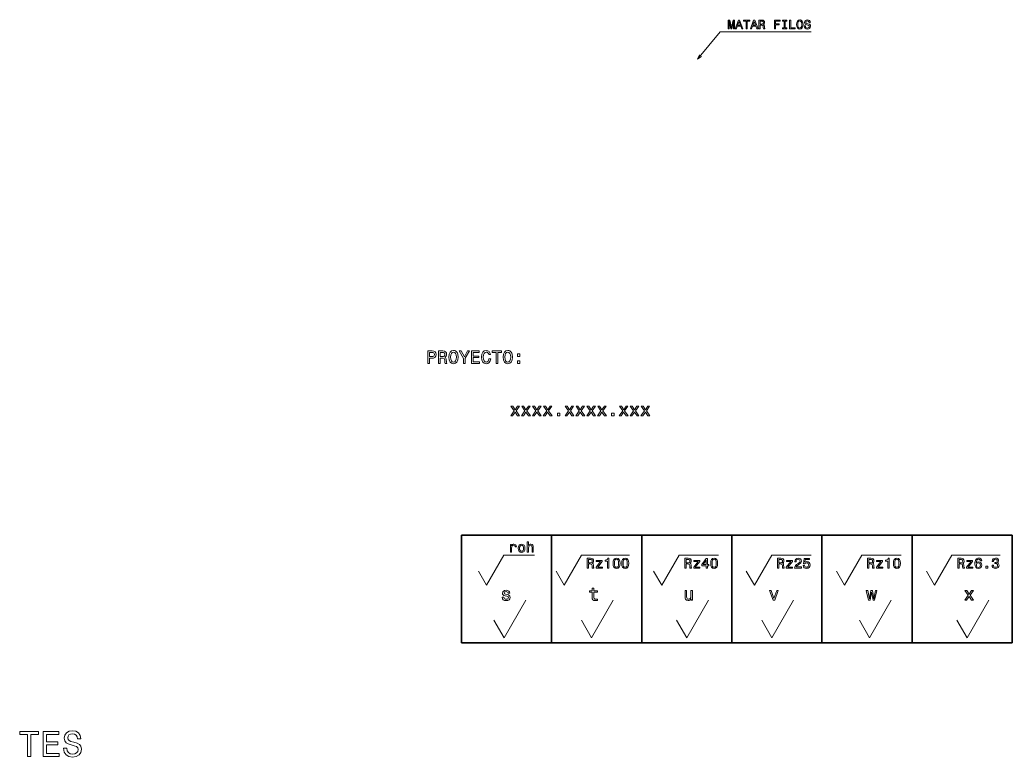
# Model space of a CAD drawing. Extents: x 14 to 2196, y -1968 to 1826.
# Drawn here: x 1788.9 to 2185.3, y 1.5 to 295.9 of the extents above; entities that cross this region are included whole.
import ezdxf

# ---------------------------------------------------------------- set-up
doc = ezdxf.new("R2010")
doc.units = 0

msp = doc.modelspace()

# ---------------------------------------------------------------- linework, layer by layer
at = {"color": 7, "lineweight": 35}
for p, q in [((2185.342773, 90.114197), (1965.342896, 90.114197)), ((1965.342896, 90.114197), (1965.342896, 47.114197)), ((2001.342896, 90.114197), (2001.342896, 47.114197)), ((2037.342896, 90.114197), (2037.342896, 47.114197)), ((2073.342773, 90.114197), (2073.342773, 47.114197)), ((2109.342773, 90.114197), (2109.342773, 47.114197)), ((2145.342773, 90.114197), (2145.342773, 47.114197)), ((2185.342773, 47.114197), (2185.342773, 90.114197)), ((1965.342896, 47.114197), (2185.342773, 47.114197))]:
    msp.add_line(p, q, dxfattribs=at)
at = {"color": 7, "lineweight": 13}
for p, q in [((1975.342896, 70.114197), (1982.271118, 82.114197)), ((1982.271118, 82.114197), (1994.552124, 82.114197)), ((2006.342896, 70.114197), (2013.271118, 82.114197)), ((2013.271118, 82.114197), (2032.491577, 82.114197)), ((2045.342896, 70.114197), (2052.270996, 82.114197)), ((2052.270996, 82.114197), (2068.021973, 82.114197)), ((2082.342773, 70.114197), (2089.270996, 82.114197)), ((2089.270996, 82.114197), (2105.021729, 82.114197)), ((2118.342773, 70.114197), (2125.270996, 82.114197)), ((2125.270996, 82.114197), (2141.021729, 82.114197)), ((2154.342773, 70.114197), (2161.270996, 82.114197)), ((2161.270996, 82.114197), (2180.491455, 82.114197)), ((1975.342896, 70.114197), (1972.109741, 75.714195)), ((2006.342896, 70.114197), (2003.109741, 75.714195)), ((2045.342896, 70.114197), (2042.109741, 75.714195)), ((2082.342773, 70.114197), (2079.109619, 75.714195)), ((2118.342773, 70.114197), (2115.109619, 75.714195)), ((2154.342773, 70.114197), (2151.109619, 75.714195)), ((1982.342896, 49.114197), (1991.003174, 64.114197)), ((2017.342896, 49.114197), (2026.003174, 64.114197)), ((2055.342773, 49.114197), (2064.00293, 64.114197)), ((2089.342773, 49.114197), (2098.00293, 64.114197)), ((2128.342773, 49.114197), (2137.00293, 64.114197)), ((2167.342773, 49.114197), (2176.00293, 64.114197)), ((1982.342896, 49.114197), (1978.301392, 56.114197)), ((2017.342896, 49.114197), (2013.301392, 56.114197)), ((2055.342773, 49.114197), (2051.30127, 56.114197)), ((2089.342773, 49.114197), (2085.30127, 56.114197)), ((2128.342773, 49.114197), (2124.30127, 56.114197)), ((2167.342773, 49.114197), (2163.30127, 56.114197))]:
    msp.add_line(p, q, dxfattribs=at)
for points in [[(2071.921143, 292.314087), (2072.309326, 292.314087), (2072.309326, 295.491333), (2072.965088, 292.314087), (2073.398682, 292.314087), (2074.049316, 295.491333), (2074.049316, 292.314087), (2074.442627, 292.314087), (2074.442627, 295.814087), (2073.827393, 295.814087), (2073.181885, 292.727631), (2072.54126, 295.814087), (2071.921143, 295.814087)], [(2074.684814, 292.314087), (2075.148682, 292.314087), (2075.516846, 293.342896), (2076.913818, 293.342896), (2077.281982, 292.314087), (2077.756104, 292.314087), (2076.475098, 295.819122), (2075.960693, 295.819122)], [(2075.678223, 293.771576), (2076.217773, 295.314819), (2076.757568, 293.771576)], [(2079.021973, 292.314087), (2079.48584, 292.314087), (2079.48584, 295.390442), (2080.544922, 295.390442), (2080.544922, 295.814087), (2077.957764, 295.814087), (2077.957764, 295.390442), (2079.021973, 295.390442)], [(2080.756836, 292.314087), (2081.220703, 292.314087), (2081.588867, 293.342896), (2082.98584, 293.342896), (2083.354004, 292.314087), (2083.828125, 292.314087), (2082.547119, 295.819122), (2082.032715, 295.819122)], [(2081.750244, 293.771576), (2082.289795, 295.314819), (2082.82959, 293.771576)], [(2084.201172, 292.314087), (2084.67041, 292.314087), (2084.67041, 293.791748), (2085.149414, 293.791748), (2085.502441, 293.776611), (2085.724365, 293.706024), (2085.845459, 293.539581), (2085.895752, 293.242035), (2085.921143, 292.788147), (2085.951172, 292.490601), (2086.011719, 292.314087), (2086.54126, 292.314087), (2086.54126, 292.409912), (2086.425293, 292.551117), (2086.38501, 292.813354), (2086.349609, 293.378204), (2086.263916, 293.796783), (2086.147949, 293.927917), (2085.966309, 294.023743), (2086.168213, 294.149811), (2086.309326, 294.326324), (2086.400146, 294.548248), (2086.43042, 294.815521), (2086.359863, 295.239166), (2086.157959, 295.556885), (2085.825195, 295.748535), (2085.371338, 295.814087), (2084.201172, 295.814087)], [(2085.240234, 295.385406), (2085.547852, 295.355164), (2085.764648, 295.259338), (2085.900879, 295.082825), (2085.946289, 294.80545), (2085.895752, 294.512939), (2085.759521, 294.336426), (2085.527588, 294.245636), (2085.209961, 294.220428), (2084.67041, 294.220428), (2084.67041, 295.385406)], [(2090.364014, 292.314087), (2090.833008, 292.314087), (2090.833008, 293.922882), (2092.305664, 293.922882), (2092.305664, 294.341461), (2090.833008, 294.341461), (2090.833008, 295.390442), (2092.643555, 295.390442), (2092.643555, 295.814087), (2090.364014, 295.814087)], [(2094.201904, 292.737732), (2093.556396, 292.737732), (2093.556396, 292.314087), (2095.311523, 292.314087), (2095.311523, 292.737732), (2094.666016, 292.737732), (2094.666016, 295.390442), (2095.311523, 295.390442), (2095.311523, 295.814087), (2093.556396, 295.814087), (2093.556396, 295.390442), (2094.201904, 295.390442)], [(2096.446289, 292.314087), (2098.695557, 292.314087), (2098.695557, 292.737732), (2096.910156, 292.737732), (2096.910156, 295.814087), (2096.446289, 295.814087)], [(2099.209961, 294.064087), (2099.300781, 293.277344), (2099.562988, 292.697357), (2099.971436, 292.339294), (2100.506104, 292.218262), (2101.035645, 292.339294), (2101.449219, 292.697357), (2101.706299, 293.277344), (2101.802246, 294.064087), (2101.706299, 294.845795), (2101.595459, 295.163513), (2101.449219, 295.425751), (2101.035645, 295.783813), (2100.783447, 295.874603), (2100.506104, 295.909912), (2099.966309, 295.783813), (2099.557861, 295.430817), (2099.300781, 294.85083)], [(2099.694092, 294.064087), (2099.749512, 294.674316), (2099.916016, 295.123169), (2100.173096, 295.395508), (2100.506104, 295.491333), (2100.83374, 295.395508), (2101.091064, 295.118134), (2101.257568, 294.669281), (2101.318115, 294.064087), (2101.257568, 293.453857), (2101.091064, 293.005005), (2100.83374, 292.732666), (2100.506104, 292.641907), (2100.173096, 292.732666), (2099.916016, 293.005005), (2099.749512, 293.448822)], [(2102.745117, 293.468994), (2102.286377, 293.468994), (2102.387207, 292.934418), (2102.639404, 292.541046), (2103.027588, 292.303986), (2103.552246, 292.218262), (2104.071533, 292.29895), (2104.459961, 292.520874), (2104.707031, 292.868835), (2104.797852, 293.327789), (2104.722168, 293.741333), (2104.510254, 294.008606), (2104.16748, 294.18512), (2103.708496, 294.316254), (2103.315186, 294.412079), (2103.057861, 294.52301), (2102.911621, 294.684418), (2102.866211, 294.936554), (2102.911621, 295.163513), (2103.042725, 295.334991), (2103.244629, 295.450989), (2103.521973, 295.491333), (2103.804199, 295.440887), (2104.026123, 295.304718), (2104.172363, 295.077789), (2104.243164, 294.770142), (2104.701904, 294.770142), (2104.701904, 294.780212), (2104.621338, 295.254303), (2104.384277, 295.6073), (2104.010986, 295.829224), (2103.506836, 295.904877), (2103.052979, 295.829224), (2102.699951, 295.617401), (2102.4729, 295.289581), (2102.39209, 294.865967), (2102.457764, 294.487732), (2102.649414, 294.230499), (2102.951904, 294.059052), (2103.365479, 293.927917), (2103.773926, 293.81192), (2104.081787, 293.700989), (2104.268311, 293.539581), (2104.33374, 293.277344), (2104.273438, 293.01004), (2104.116943, 292.808319), (2103.879883, 292.682251), (2103.572266, 292.641907), (2103.229492, 292.697357), (2102.967041, 292.858765), (2102.800781, 293.121002)], [(1951.953735, 158.713394), (1952.616577, 158.713394), (1952.616577, 160.824341), (1953.35144, 160.824341), (1954.093506, 160.860367), (1954.684204, 161.112534), (1955.066162, 161.602448), (1955.195801, 162.272476), (1955.094971, 162.892075), (1954.806763, 163.345963), (1954.331177, 163.619736), (1953.682861, 163.713394), (1951.953735, 163.713394)], [(1953.502686, 163.100998), (1953.934937, 163.05777), (1954.251953, 162.920883), (1954.439331, 162.668732), (1954.50415, 162.272476), (1954.432129, 161.854599), (1954.237549, 161.602448), (1953.906128, 161.472763), (1953.452271, 161.436737), (1952.616577, 161.436737), (1952.616577, 163.100998)], [(1956.204468, 158.713394), (1956.874512, 158.713394), (1956.874512, 160.824341), (1957.55896, 160.824341), (1958.063232, 160.802734), (1958.380249, 160.701874), (1958.553101, 160.464111), (1958.625122, 160.039047), (1958.661255, 159.390625), (1958.704468, 158.965561), (1958.790894, 158.713394), (1959.547363, 158.713394), (1959.547363, 158.850281), (1959.381714, 159.052017), (1959.323975, 159.426651), (1959.27356, 160.233566), (1959.151123, 160.831543), (1958.985474, 161.018875), (1958.726074, 161.155762), (1959.014282, 161.335876), (1959.215942, 161.588028), (1959.345703, 161.905029), (1959.388916, 162.28688), (1959.287964, 162.892075), (1958.999878, 163.345963), (1958.524292, 163.619736), (1957.875854, 163.713394), (1956.204468, 163.713394)], [(1957.688599, 163.100998), (1958.128052, 163.05777), (1958.437866, 162.920883), (1958.632446, 162.668732), (1958.697266, 162.272476), (1958.625122, 161.854599), (1958.430664, 161.602448), (1958.099243, 161.472763), (1957.645386, 161.436737), (1956.874512, 161.436737), (1956.874512, 163.100998)], [(1960.296631, 161.213394), (1960.426392, 160.089478), (1960.801025, 159.260941), (1961.384521, 158.74942), (1962.148193, 158.576508), (1962.904663, 158.74942), (1963.495483, 159.260941), (1963.862915, 160.089478), (1963.999878, 161.213394), (1963.862915, 162.330109), (1963.704468, 162.783997), (1963.495483, 163.158646), (1962.904663, 163.670166), (1962.544434, 163.79985), (1962.148193, 163.850281), (1961.377319, 163.670166), (1960.793823, 163.165848), (1960.426392, 162.337311)], [(1960.988281, 161.213394), (1961.067505, 162.085159), (1961.305298, 162.726364), (1961.672729, 163.115417), (1962.148193, 163.252304), (1962.616577, 163.115417), (1962.984009, 162.719162), (1963.22168, 162.077942), (1963.308228, 161.213394), (1963.22168, 160.341629), (1962.984009, 159.700424), (1962.616577, 159.311371), (1962.148193, 159.181686), (1961.672729, 159.311371), (1961.305298, 159.700424), (1961.067505, 160.334427)], [(1966.860107, 158.713394), (1966.860107, 160.737885), (1968.502686, 163.720596), (1967.753418, 163.720596), (1966.521484, 161.350281), (1965.275024, 163.720596), (1964.475342, 163.720596), (1966.190063, 160.694656), (1966.190063, 158.713394)], [(1969.30957, 158.713394), (1972.479614, 158.713394), (1972.479614, 159.318588), (1969.972412, 159.318588), (1969.972412, 161.011658), (1972.205933, 161.011658), (1972.205933, 161.60965), (1969.972412, 161.60965), (1969.972412, 163.1082), (1972.421997, 163.1082), (1972.421997, 163.713394), (1969.30957, 163.713394)], [(1976.326904, 160.572189), (1976.182861, 159.966995), (1975.945068, 159.534714), (1975.613647, 159.268143), (1975.224609, 159.181686), (1974.756348, 159.311371), (1974.388916, 159.700424), (1974.143921, 160.334427), (1974.064697, 161.213394), (1974.143921, 162.085159), (1974.381714, 162.726364), (1974.749146, 163.115417), (1975.224609, 163.252304), (1975.570435, 163.180252), (1975.865845, 162.978531), (1976.096313, 162.654312), (1976.254883, 162.207626), (1976.939331, 162.207626), (1976.723145, 162.892075), (1976.348511, 163.410797), (1975.837036, 163.735001), (1975.224609, 163.850281), (1974.460938, 163.670166), (1973.877319, 163.165848), (1973.502686, 162.337311), (1973.373047, 161.213394), (1973.502686, 160.089478), (1973.877319, 159.260941), (1974.460938, 158.74942), (1975.224609, 158.576508), (1975.894653, 158.713394), (1976.434937, 159.095245), (1976.816772, 159.722046), (1977.018555, 160.572189)], [(1979.165527, 158.713394), (1979.828369, 158.713394), (1979.828369, 163.1082), (1981.341309, 163.1082), (1981.341309, 163.713394), (1977.645386, 163.713394), (1977.645386, 163.1082), (1979.165527, 163.1082)], [(1981.982544, 161.213394), (1982.112183, 160.089478), (1982.486816, 159.260941), (1983.070435, 158.74942), (1983.834106, 158.576508), (1984.590576, 158.74942), (1985.181396, 159.260941), (1985.548828, 160.089478), (1985.685669, 161.213394), (1985.548828, 162.330109), (1985.390259, 162.783997), (1985.181396, 163.158646), (1984.590576, 163.670166), (1984.230347, 163.79985), (1983.834106, 163.850281), (1983.063232, 163.670166), (1982.479614, 163.165848), (1982.112183, 162.337311)], [(1982.674194, 161.213394), (1982.753418, 162.085159), (1982.991211, 162.726364), (1983.358643, 163.115417), (1983.834106, 163.252304), (1984.302368, 163.115417), (1984.6698, 162.719162), (1984.907593, 162.077942), (1984.994019, 161.213394), (1984.907593, 160.341629), (1984.6698, 159.700424), (1984.302368, 159.311371), (1983.834106, 159.181686), (1983.358643, 159.311371), (1982.991211, 159.700424), (1982.753418, 160.334427)], [(1987.674194, 161.508789), (1988.668457, 161.508789), (1988.668457, 162.582275), (1987.674194, 162.582275)], [(1987.674194, 158.713394), (1988.668457, 158.713394), (1988.668457, 159.78688), (1987.674194, 159.78688)], [(1985.753052, 137.758682), (1986.747314, 139.26445), (1987.770386, 137.758682), (1988.534058, 137.758682), (1987.150757, 139.754364), (1988.454834, 141.627563), (1987.719971, 141.627563), (1986.776123, 140.222656), (1985.832275, 141.627563), (1985.083008, 141.627563), (1986.365479, 139.747162), (1985.010986, 137.758682)], [(1990.09021, 137.758682), (1991.084473, 139.26445), (1992.107544, 137.758682), (1992.871216, 137.758682), (1991.487915, 139.754364), (1992.791992, 141.627563), (1992.057129, 141.627563), (1991.113281, 140.222656), (1990.169556, 141.627563), (1989.420166, 141.627563), (1990.702637, 139.747162), (1989.348145, 137.758682)], [(1994.427368, 137.758682), (1995.421631, 139.26445), (1996.444702, 137.758682), (1997.208374, 137.758682), (1995.825073, 139.754364), (1997.12915, 141.627563), (1996.394287, 141.627563), (1995.450439, 140.222656), (1994.506714, 141.627563), (1993.757446, 141.627563), (1995.039795, 139.747162), (1993.685303, 137.758682)], [(1998.764648, 137.758682), (1999.758789, 139.26445), (2000.78186, 137.758682), (2001.545532, 137.758682), (2000.162354, 139.754364), (2001.466309, 141.627563), (2000.731445, 141.627563), (1999.787598, 140.222656), (1998.843872, 141.627563), (1998.094604, 141.627563), (1999.376953, 139.747162), (1998.022583, 137.758682)], [(2003.634888, 137.758682), (2004.62915, 137.758682), (2004.62915, 138.832169), (2003.634888, 138.832169)], [(2007.438965, 137.758682), (2008.433228, 139.26445), (2009.456299, 137.758682), (2010.219971, 137.758682), (2008.83667, 139.754364), (2010.140625, 141.627563), (2009.405762, 141.627563), (2008.462036, 140.222656), (2007.518188, 141.627563), (2006.768921, 141.627563), (2008.051392, 139.747162), (2006.696899, 137.758682)], [(2011.776123, 137.758682), (2012.770386, 139.26445), (2013.793457, 137.758682), (2014.557129, 137.758682), (2013.173828, 139.754364), (2014.477905, 141.627563), (2013.743042, 141.627563), (2012.799194, 140.222656), (2011.855347, 141.627563), (2011.106079, 141.627563), (2012.38855, 139.747162), (2011.034058, 137.758682)], [(2016.113281, 137.758682), (2017.107544, 139.26445), (2018.130615, 137.758682), (2018.894287, 137.758682), (2017.510986, 139.754364), (2018.815063, 141.627563), (2018.0802, 141.627563), (2017.136353, 140.222656), (2016.192505, 141.627563), (2015.443237, 141.627563), (2016.725708, 139.747162), (2015.371216, 137.758682)], [(2020.450439, 137.758682), (2021.444702, 139.26445), (2022.467773, 137.758682), (2023.231445, 137.758682), (2021.848145, 139.754364), (2023.152222, 141.627563), (2022.417358, 141.627563), (2021.473511, 140.222656), (2020.529785, 141.627563), (2019.780396, 141.627563), (2021.062866, 139.747162), (2019.708374, 137.758682)], [(2025.320801, 137.758682), (2026.315063, 137.758682), (2026.315063, 138.832169), (2025.320801, 138.832169)], [(2029.124878, 137.758682), (2030.119019, 139.26445), (2031.14209, 137.758682), (2031.905762, 137.758682), (2030.522583, 139.754364), (2031.826538, 141.627563), (2031.091675, 141.627563), (2030.147949, 140.222656), (2029.204102, 141.627563), (2028.454834, 141.627563), (2029.737183, 139.747162), (2028.382812, 137.758682)], [(2033.462036, 137.758682), (2034.456299, 139.26445), (2035.479248, 137.758682), (2036.243042, 137.758682), (2034.859741, 139.754364), (2036.163696, 141.627563), (2035.428833, 141.627563), (2034.485107, 140.222656), (2033.54126, 141.627563), (2032.791992, 141.627563), (2034.074463, 139.747162), (2032.719971, 137.758682)], [(2037.799194, 137.758682), (2038.793457, 139.26445), (2039.816528, 137.758682), (2040.5802, 137.758682), (2039.196899, 139.754364), (2040.500977, 141.627563), (2039.765991, 141.627563), (2038.822266, 140.222656), (2037.878418, 141.627563), (2037.12915, 141.627563), (2038.411621, 139.747162), (2037.057129, 137.758682)], [(1991.624268, 83.314194), (1992.13147, 83.314194), (1992.13147, 85.100937), (1992.18335, 85.510162), (1992.350464, 85.809868), (1992.609863, 85.994308), (1992.955566, 86.063477), (1993.2323, 86.005836), (1993.405151, 85.85022), (1993.491699, 85.590851), (1993.520508, 85.245026), (1993.520508, 83.314194), (1994.02771, 83.314194), (1994.02771, 85.348778), (1994.004639, 85.757996), (1993.900879, 86.098053), (1993.560791, 86.409294), (1993.030518, 86.518806), (1992.74231, 86.478462), (1992.494507, 86.36895), (1992.286987, 86.196037), (1992.13147, 85.959724), (1992.13147, 87.452522), (1991.624268, 87.452522)], [(1984.874878, 83.314194), (1985.38208, 83.314194), (1985.38208, 85.083649), (1985.43396, 85.510162), (1985.5896, 85.815636), (1985.843262, 86.000076), (1986.18335, 86.063477), (1986.43689, 86.023125), (1986.627075, 85.907852), (1986.74231, 85.711891), (1986.782715, 85.446762), (1987.295654, 85.446762), (1987.226562, 85.91362), (1987.036377, 86.24791), (1986.71936, 86.449638), (1986.286987, 86.518806), (1985.993042, 86.472694), (1985.739502, 86.357422), (1985.514648, 86.161453), (1985.33606, 85.896324), (1985.33606, 86.409294), (1984.874878, 86.409294)], [(1988.004639, 84.858864), (1988.096802, 84.155693), (1988.361938, 83.636963), (1988.782715, 83.314194), (1989.347534, 83.204681), (1989.906616, 83.314194), (1990.327393, 83.631195), (1990.592529, 84.149925), (1990.690552, 84.858864), (1990.592529, 85.562035), (1990.327393, 86.086525), (1989.906616, 86.403534), (1989.347534, 86.518806), (1988.782715, 86.403534), (1988.361938, 86.080765), (1988.096802, 85.562035)], [(1988.523315, 84.864624), (1988.575195, 85.383362), (1988.736572, 85.757996), (1988.995972, 85.988548), (1989.347534, 86.069237), (1989.693359, 85.988548), (1989.952759, 85.763763), (1990.114136, 85.383362), (1990.171753, 84.864624), (1990.114136, 84.340134), (1989.952759, 83.959724), (1989.693359, 83.729179), (1989.347534, 83.654251), (1988.995972, 83.729179), (1988.736572, 83.959724), (1988.575195, 84.340134)], [(2015.592529, 76.9142), (2016.12854, 76.9142), (2016.12854, 78.602959), (2016.676025, 78.602959), (2017.07959, 78.58567), (2017.33313, 78.504974), (2017.471436, 78.314774), (2017.529053, 77.974716), (2017.557983, 77.455986), (2017.592529, 77.115929), (2017.661621, 76.9142), (2018.266846, 76.9142), (2018.266846, 77.023712), (2018.134277, 77.185097), (2018.088135, 77.484802), (2018.047852, 78.130341), (2017.949829, 78.608727), (2017.817261, 78.758583), (2017.609863, 78.868088), (2017.840332, 79.012184), (2018.001709, 79.213913), (2018.105469, 79.467514), (2018.140015, 79.772987), (2018.059326, 80.257141), (2017.828857, 80.620255), (2017.448364, 80.839272), (2016.929688, 80.9142), (2015.592529, 80.9142)], [(2016.779785, 80.424286), (2017.13147, 80.389702), (2017.379272, 80.280197), (2017.534912, 80.078468), (2017.586792, 79.761459), (2017.529053, 79.42717), (2017.373535, 79.225441), (2017.108398, 79.121689), (2016.745239, 79.092873), (2016.12854, 79.092873), (2016.12854, 80.424286)], [(2020.918213, 79.582787), (2019.114136, 77.300369), (2019.114136, 76.9142), (2021.621338, 76.9142), (2021.621338, 77.340714), (2019.753906, 77.340714), (2021.540649, 79.617371), (2021.540649, 80.0093), (2019.200562, 80.0093), (2019.200562, 79.582787)], [(2023.713501, 76.9142), (2024.238037, 76.9142), (2024.238037, 80.943016), (2023.846069, 80.943016), (2023.74231, 80.591431), (2023.534912, 80.355125), (2023.217896, 80.216797), (2022.779785, 80.170685), (2022.779785, 79.761459), (2023.713501, 79.761459)], [(2025.897949, 78.868088), (2025.984497, 77.963188), (2026.255371, 77.317657), (2026.687622, 76.925728), (2027.286987, 76.798927), (2027.880737, 76.925728), (2028.312988, 77.317657), (2028.578125, 77.963188), (2028.670288, 78.868088), (2028.578125, 79.767227), (2028.468628, 80.124573), (2028.312988, 80.418526), (2027.880737, 80.810455), (2027.286987, 80.943016), (2026.687622, 80.810455), (2026.255371, 80.412758), (2025.984497, 79.767227)], [(2026.451294, 78.868088), (2026.497437, 79.565498), (2026.641479, 80.06694), (2026.900879, 80.360886), (2027.286987, 80.46463), (2027.66748, 80.360886), (2027.926758, 80.06694), (2028.070923, 79.565498), (2028.117065, 78.868088), (2028.070923, 78.164917), (2027.926758, 77.663483), (2027.66748, 77.36953), (2027.286987, 77.271545), (2026.900879, 77.36953), (2026.641479, 77.663483), (2026.497437, 78.164917)], [(2029.367676, 78.868088), (2029.454224, 77.963188), (2029.725098, 77.317657), (2030.157349, 76.925728), (2030.756836, 76.798927), (2031.350464, 76.925728), (2031.782715, 77.317657), (2032.047852, 77.963188), (2032.140015, 78.868088), (2032.047852, 79.767227), (2031.938354, 80.124573), (2031.782715, 80.418526), (2031.350464, 80.810455), (2030.756836, 80.943016), (2030.157349, 80.810455), (2029.725098, 80.412758), (2029.454224, 79.767227)], [(2029.921021, 78.868088), (2029.967163, 79.565498), (2030.111206, 80.06694), (2030.370605, 80.360886), (2030.756836, 80.46463), (2031.137207, 80.360886), (2031.396606, 80.06694), (2031.540649, 79.565498), (2031.586792, 78.868088), (2031.540649, 78.164917), (2031.396606, 77.663483), (2031.137207, 77.36953), (2030.756836, 77.271545), (2030.370605, 77.36953), (2030.111206, 77.663483), (2029.967163, 78.164917)], [(2054.592285, 76.9142), (2055.128418, 76.9142), (2055.128418, 78.602959), (2055.676025, 78.602959), (2056.079346, 78.58567), (2056.333008, 78.504974), (2056.471436, 78.314774), (2056.529053, 77.974716), (2056.557861, 77.455986), (2056.592285, 77.115929), (2056.661621, 76.9142), (2057.266846, 76.9142), (2057.266846, 77.023712), (2057.134277, 77.185097), (2057.088135, 77.484802), (2057.047607, 78.130341), (2056.949707, 78.608727), (2056.817139, 78.758583), (2056.609619, 78.868088), (2056.840332, 79.012184), (2057.001709, 79.213913), (2057.105469, 79.467514), (2057.139893, 79.772987), (2057.059326, 80.257141), (2056.828613, 80.620255), (2056.448242, 80.839272), (2055.929688, 80.9142), (2054.592285, 80.9142)], [(2055.779785, 80.424286), (2056.131348, 80.389702), (2056.37915, 80.280197), (2056.534668, 80.078468), (2056.58667, 79.761459), (2056.529053, 79.42717), (2056.373291, 79.225441), (2056.108154, 79.121689), (2055.745117, 79.092873), (2055.128418, 79.092873), (2055.128418, 80.424286)], [(2059.917969, 79.582787), (2058.114014, 77.300369), (2058.114014, 76.9142), (2060.621094, 76.9142), (2060.621094, 77.340714), (2058.753662, 77.340714), (2060.540527, 79.617371), (2060.540527, 80.0093), (2058.200439, 80.0093), (2058.200439, 79.582787)], [(2063.134277, 76.9142), (2063.652832, 76.9142), (2063.652832, 77.905556), (2064.223633, 77.905556), (2064.223633, 78.366646), (2063.652832, 78.366646), (2063.652832, 80.827744), (2063.128418, 80.827744), (2061.376221, 78.412758), (2061.376221, 77.905556), (2063.134277, 77.905556)], [(2061.860352, 78.366646), (2063.134277, 80.159157), (2063.134277, 78.366646)], [(2064.897949, 78.868088), (2064.984375, 77.963188), (2065.255127, 77.317657), (2065.6875, 76.925728), (2066.286865, 76.798927), (2066.880615, 76.925728), (2067.312744, 77.317657), (2067.577881, 77.963188), (2067.670166, 78.868088), (2067.577881, 79.767227), (2067.468506, 80.124573), (2067.312744, 80.418526), (2066.880615, 80.810455), (2066.286865, 80.943016), (2065.6875, 80.810455), (2065.255127, 80.412758), (2064.984375, 79.767227)], [(2065.451172, 78.868088), (2065.497314, 79.565498), (2065.641357, 80.06694), (2065.900635, 80.360886), (2066.286865, 80.46463), (2066.667236, 80.360886), (2066.926758, 80.06694), (2067.070801, 79.565498), (2067.116943, 78.868088), (2067.070801, 78.164917), (2066.926758, 77.663483), (2066.667236, 77.36953), (2066.286865, 77.271545), (2065.900635, 77.36953), (2065.641357, 77.663483), (2065.497314, 78.164917)], [(2091.592285, 76.9142), (2092.128418, 76.9142), (2092.128418, 78.602959), (2092.676025, 78.602959), (2093.079346, 78.58567), (2093.333008, 78.504974), (2093.471436, 78.314774), (2093.529053, 77.974716), (2093.557861, 77.455986), (2093.592285, 77.115929), (2093.661621, 76.9142), (2094.266846, 76.9142), (2094.266846, 77.023712), (2094.134277, 77.185097), (2094.088135, 77.484802), (2094.047607, 78.130341), (2093.949707, 78.608727), (2093.817139, 78.758583), (2093.609619, 78.868088), (2093.840332, 79.012184), (2094.001709, 79.213913), (2094.105469, 79.467514), (2094.139893, 79.772987), (2094.059326, 80.257141), (2093.828613, 80.620255), (2093.448242, 80.839272), (2092.929688, 80.9142), (2091.592285, 80.9142)], [(2092.779785, 80.424286), (2093.131348, 80.389702), (2093.37915, 80.280197), (2093.534668, 80.078468), (2093.58667, 79.761459), (2093.529053, 79.42717), (2093.373291, 79.225441), (2093.108154, 79.121689), (2092.745117, 79.092873), (2092.128418, 79.092873), (2092.128418, 80.424286)], [(2096.917969, 79.582787), (2095.114014, 77.300369), (2095.114014, 76.9142), (2097.621094, 76.9142), (2097.621094, 77.340714), (2095.753662, 77.340714), (2097.540527, 79.617371), (2097.540527, 80.0093), (2095.200439, 80.0093), (2095.200439, 79.582787)], [(2098.410889, 76.9142), (2101.160156, 76.9142), (2101.160156, 77.409874), (2098.987305, 77.409874), (2099.108154, 77.680771), (2099.315674, 77.905556), (2099.955566, 78.314774), (2100.295654, 78.487686), (2100.676025, 78.735527), (2100.946777, 79.023712), (2101.102539, 79.36377), (2101.160156, 79.749931), (2101.062012, 80.234085), (2100.79126, 80.614487), (2100.376221, 80.85656), (2099.840332, 80.943016), (2099.286865, 80.845032), (2098.866211, 80.574142), (2098.595215, 80.141869), (2098.503174, 79.571259), (2098.503174, 79.49057), (2099.027588, 79.49057), (2099.027588, 79.536674), (2099.079346, 79.928612), (2099.235107, 80.216797), (2099.48291, 80.40123), (2099.811523, 80.46463), (2100.145752, 80.406998), (2100.393555, 80.262901), (2100.554932, 80.038116), (2100.612549, 79.755699), (2100.572266, 79.49057), (2100.462646, 79.265785), (2100.27832, 79.069817), (2100.024658, 78.896912), (2099.68457, 78.712471), (2099.119873, 78.355125), (2098.722168, 77.974716), (2098.48584, 77.513626), (2098.410889, 76.931488)], [(2101.857422, 77.957428), (2101.984375, 77.484802), (2102.266846, 77.115929), (2102.681641, 76.885384), (2103.211914, 76.798927), (2103.794189, 76.902672), (2104.249512, 77.185097), (2104.537598, 77.634659), (2104.647217, 78.211029), (2104.549072, 78.747055), (2104.272461, 79.167801), (2103.840332, 79.438698), (2103.28125, 79.536674), (2102.848877, 79.467514), (2102.514648, 79.277313), (2102.676025, 80.355125), (2104.428223, 80.355125), (2104.428223, 80.827744), (2102.289795, 80.827744), (2101.9729, 78.706711), (2102.433838, 78.706711), (2102.768066, 78.9776), (2103.19458, 79.075584), (2103.563477, 79.012184), (2103.845947, 78.827744), (2104.024658, 78.545326), (2104.088135, 78.182213), (2104.024658, 77.819099), (2103.840332, 77.536674), (2103.557861, 77.358002), (2103.19458, 77.294601), (2102.88916, 77.334946), (2102.652832, 77.467514), (2102.47998, 77.675003), (2102.393555, 77.957428)], [(2127.592285, 76.9142), (2128.128418, 76.9142), (2128.128418, 78.602959), (2128.676025, 78.602959), (2129.079346, 78.58567), (2129.333008, 78.504974), (2129.471436, 78.314774), (2129.529053, 77.974716), (2129.557861, 77.455986), (2129.592285, 77.115929), (2129.661621, 76.9142), (2130.266846, 76.9142), (2130.266846, 77.023712), (2130.134277, 77.185097), (2130.088135, 77.484802), (2130.047607, 78.130341), (2129.949707, 78.608727), (2129.817139, 78.758583), (2129.609619, 78.868088), (2129.840332, 79.012184), (2130.001709, 79.213913), (2130.105469, 79.467514), (2130.139893, 79.772987), (2130.059326, 80.257141), (2129.828613, 80.620255), (2129.448242, 80.839272), (2128.929688, 80.9142), (2127.592285, 80.9142)], [(2128.779785, 80.424286), (2129.131348, 80.389702), (2129.37915, 80.280197), (2129.534668, 80.078468), (2129.58667, 79.761459), (2129.529053, 79.42717), (2129.373291, 79.225441), (2129.108154, 79.121689), (2128.745117, 79.092873), (2128.128418, 79.092873), (2128.128418, 80.424286)], [(2132.917969, 79.582787), (2131.114014, 77.300369), (2131.114014, 76.9142), (2133.621094, 76.9142), (2133.621094, 77.340714), (2131.753662, 77.340714), (2133.540527, 79.617371), (2133.540527, 80.0093), (2131.200439, 80.0093), (2131.200439, 79.582787)], [(2135.713379, 76.9142), (2136.238037, 76.9142), (2136.238037, 80.943016), (2135.845947, 80.943016), (2135.742188, 80.591431), (2135.534668, 80.355125), (2135.217773, 80.216797), (2134.779785, 80.170685), (2134.779785, 79.761459), (2135.713379, 79.761459)], [(2137.897949, 78.868088), (2137.984375, 77.963188), (2138.255127, 77.317657), (2138.6875, 76.925728), (2139.286865, 76.798927), (2139.880615, 76.925728), (2140.312744, 77.317657), (2140.577881, 77.963188), (2140.670166, 78.868088), (2140.577881, 79.767227), (2140.468506, 80.124573), (2140.312744, 80.418526), (2139.880615, 80.810455), (2139.286865, 80.943016), (2138.6875, 80.810455), (2138.255127, 80.412758), (2137.984375, 79.767227)], [(2138.451172, 78.868088), (2138.497314, 79.565498), (2138.641357, 80.06694), (2138.900635, 80.360886), (2139.286865, 80.46463), (2139.667236, 80.360886), (2139.926758, 80.06694), (2140.070801, 79.565498), (2140.116943, 78.868088), (2140.070801, 78.164917), (2139.926758, 77.663483), (2139.667236, 77.36953), (2139.286865, 77.271545), (2138.900635, 77.36953), (2138.641357, 77.663483), (2138.497314, 78.164917)], [(2163.592285, 76.9142), (2164.128418, 76.9142), (2164.128418, 78.602959), (2164.676025, 78.602959), (2165.079346, 78.58567), (2165.333008, 78.504974), (2165.471436, 78.314774), (2165.529053, 77.974716), (2165.557861, 77.455986), (2165.592285, 77.115929), (2165.661621, 76.9142), (2166.266846, 76.9142), (2166.266846, 77.023712), (2166.134277, 77.185097), (2166.088135, 77.484802), (2166.047607, 78.130341), (2165.949707, 78.608727), (2165.817139, 78.758583), (2165.609619, 78.868088), (2165.840332, 79.012184), (2166.001709, 79.213913), (2166.105469, 79.467514), (2166.139893, 79.772987), (2166.059326, 80.257141), (2165.828613, 80.620255), (2165.448242, 80.839272), (2164.929688, 80.9142), (2163.592285, 80.9142)], [(2164.779785, 80.424286), (2165.131348, 80.389702), (2165.37915, 80.280197), (2165.534668, 80.078468), (2165.58667, 79.761459), (2165.529053, 79.42717), (2165.373291, 79.225441), (2165.108154, 79.121689), (2164.745117, 79.092873), (2164.128418, 79.092873), (2164.128418, 80.424286)], [(2168.917969, 79.582787), (2167.114014, 77.300369), (2167.114014, 76.9142), (2169.621094, 76.9142), (2169.621094, 77.340714), (2167.753662, 77.340714), (2169.540527, 79.617371), (2169.540527, 80.0093), (2167.200439, 80.0093), (2167.200439, 79.582787)], [(2173.200439, 79.836388), (2173.091064, 80.303246), (2172.837402, 80.649071), (2172.445312, 80.868088), (2171.938232, 80.943016), (2171.598145, 80.902672), (2171.304199, 80.793159), (2171.044922, 80.614487), (2170.825928, 80.360886), (2170.652832, 80.043884), (2170.526123, 79.657715), (2170.445312, 79.202385), (2170.422363, 78.689415), (2170.514648, 77.870972), (2170.797119, 77.277313), (2171.252441, 76.91996), (2171.874756, 76.798927), (2172.433838, 76.902672), (2172.860352, 77.173569), (2173.136963, 77.600082), (2173.235107, 78.141869), (2173.136963, 78.689415), (2172.871826, 79.110168), (2172.462646, 79.375298), (2171.955566, 79.467514), (2171.407959, 79.352242), (2170.998779, 79.023712), (2171.085205, 79.657715), (2171.269531, 80.113045), (2171.552002, 80.383942), (2171.944092, 80.476158), (2172.232178, 80.430054), (2172.451172, 80.309013), (2172.595215, 80.107285), (2172.670166, 79.836388)], [(2177.304199, 78.170685), (2177.304199, 78.130341), (2177.396484, 77.577026), (2177.667236, 77.162041), (2178.09375, 76.896912), (2178.658691, 76.798927), (2179.258057, 76.896912), (2179.707764, 77.150513), (2179.99585, 77.55397), (2180.099609, 78.072701), (2180.053467, 78.412758), (2179.926758, 78.689415), (2179.719238, 78.902672), (2179.442627, 79.058289), (2179.817139, 79.36953), (2179.949707, 79.865211), (2179.863281, 80.314774), (2179.615479, 80.654831), (2179.211914, 80.868088), (2178.658691, 80.943016), (2178.139893, 80.8508), (2177.742188, 80.597198), (2177.48291, 80.193741), (2177.396484, 79.657715), (2177.396484, 79.617371), (2177.909424, 79.617371), (2177.955566, 79.986244), (2178.105469, 80.251373), (2178.347412, 80.412758), (2178.6875, 80.470398), (2178.987305, 80.424286), (2179.206299, 80.303246), (2179.338867, 80.107285), (2179.390625, 79.842155), (2179.338867, 79.559731), (2179.200439, 79.36953), (2178.958496, 79.254257), (2178.629883, 79.219673), (2178.405029, 79.225441), (2178.405029, 78.770111), (2178.6875, 78.781631), (2179.050537, 78.729759), (2179.321533, 78.591431), (2179.48291, 78.366646), (2179.540527, 78.072701), (2179.477051, 77.738411), (2179.310059, 77.49057), (2179.044922, 77.334946), (2178.693359, 77.283073), (2178.330078, 77.340714), (2178.064941, 77.513626), (2177.897949, 77.790283), (2177.834473, 78.170685)], [(2172.676025, 78.136101), (2172.612549, 77.772987), (2172.451172, 77.49633), (2172.191895, 77.311897), (2171.869141, 77.254257), (2171.529053, 77.311897), (2171.269531, 77.49057), (2171.102539, 77.767227), (2171.050537, 78.130341), (2171.108154, 78.487686), (2171.269531, 78.758583), (2171.534668, 78.931488), (2171.89209, 78.994888), (2172.203369, 78.931488), (2172.451172, 78.764343), (2172.612549, 78.493454)], [(2174.88916, 76.9142), (2175.68457, 76.9142), (2175.68457, 77.772987), (2174.88916, 77.772987)], [(1983.577759, 66.36924), (1982.965332, 66.513329), (1982.511475, 66.679039), (1982.360229, 67.017654), (1982.403442, 67.255409), (1982.554688, 67.428314), (1982.799683, 67.536385), (1983.15271, 67.579613), (1983.491333, 67.536385), (1983.757935, 67.406708), (1983.930786, 67.212181), (1984.002808, 66.952812), (1984.622437, 66.952812), (1984.622437, 66.967224), (1984.514404, 67.435524), (1984.218994, 67.802956), (1983.757935, 68.033508), (1983.15271, 68.119957), (1982.540283, 68.033508), (1982.093628, 67.795753), (1981.812622, 67.442726), (1981.726196, 66.99604), (1981.791016, 66.563766), (1981.992798, 66.261169), (1982.324219, 66.045029), (1982.806885, 65.893738), (1983.512939, 65.720825), (1983.94519, 65.54071), (1984.060547, 65.396614), (1984.10376, 65.180481), (1984.038818, 64.91391), (1983.865967, 64.712181), (1983.584961, 64.582497), (1983.210327, 64.539268), (1982.814087, 64.582497), (1982.525879, 64.733795), (1982.331421, 64.978752), (1982.252075, 65.317368), (1981.639771, 65.317368), (1981.740601, 64.740997), (1982.036011, 64.323128), (1982.504272, 64.070969), (1983.15271, 63.97731), (1983.829956, 64.070969), (1984.327026, 64.323128), (1984.629639, 64.726585), (1984.737671, 65.252525), (1984.658447, 65.706413), (1984.435181, 66.016212), (1984.067749, 66.217941)], [(2017.533081, 67.313042), (2017.533081, 65.375), (2017.576294, 64.748199), (2017.778076, 64.315926), (2018.181519, 64.063766), (2018.865967, 63.97731), (2019.615234, 64.013329), (2019.615234, 64.560883), (2019.067749, 64.517654), (2018.570557, 64.575294), (2018.303955, 64.755409), (2018.188721, 65.057999), (2018.167114, 65.48307), (2018.167114, 67.313042), (2019.615234, 67.313042), (2019.615234, 67.853394), (2018.167114, 67.853394), (2018.167114, 68.984512), (2017.533081, 68.984512), (2017.533081, 67.853394), (2016.437988, 67.853394), (2016.437988, 67.313042)], [(2057.665527, 67.98307), (2057.031494, 67.98307), (2057.031494, 65.749641), (2056.959473, 65.230911), (2056.750488, 64.85627), (2056.42627, 64.625725), (2056.001221, 64.55368), (2055.662598, 64.611313), (2055.446533, 64.784225), (2055.323975, 65.079613), (2055.295166, 65.497482), (2055.295166, 67.98307), (2054.661133, 67.98307), (2054.661133, 65.439842), (2054.682861, 64.928314), (2054.819824, 64.503242), (2055.237549, 64.114197), (2055.907715, 63.97731), (2056.267822, 64.02774), (2056.577637, 64.157425), (2056.844238, 64.380768), (2057.060303, 64.704971), (2057.060303, 64.114197), (2057.665527, 64.114197)], [(2089.842773, 64.114197), (2090.512939, 64.114197), (2091.924805, 67.98307), (2091.269287, 67.98307), (2090.181396, 64.86348), (2089.071777, 67.98307), (2088.40918, 67.98307)], [(2128.5979, 64.114197), (2129.174316, 67.399498), (2129.750488, 64.114197), (2130.355713, 64.114197), (2131.306885, 67.98307), (2130.694336, 67.98307), (2130.053223, 64.697769), (2129.483887, 67.98307), (2128.857178, 67.98307), (2128.288086, 64.697769), (2127.646729, 67.98307), (2127.041748, 67.98307), (2127.992676, 64.114197)], [(2167.144043, 64.114197), (2168.138184, 65.619957), (2169.161133, 64.114197), (2169.924805, 64.114197), (2168.541748, 66.109871), (2169.845703, 67.98307), (2169.11084, 67.98307), (2168.166992, 66.578171), (2167.223145, 67.98307), (2166.473877, 67.98307), (2167.756348, 66.102669), (2166.401855, 64.114197)], [(1807.672119, 5.032549), (1806.36084, 5.032549), (1806.649048, 3.505172), (1807.369507, 2.381253), (1808.479004, 1.704019), (1809.977539, 1.459062), (1811.46167, 1.68961), (1812.571167, 2.323616), (1813.277222, 3.317852), (1813.536621, 4.629091), (1813.320435, 5.810647), (1812.715332, 6.574336), (1811.735474, 7.078659), (1810.424194, 7.453299), (1809.300293, 7.727074), (1808.56543, 8.044077), (1808.147583, 8.505172), (1808.017822, 9.225634), (1808.147583, 9.874048), (1808.522217, 10.363961), (1809.098633, 10.695374), (1809.891113, 10.810647), (1810.697998, 10.666555), (1811.332031, 10.277506), (1811.749878, 9.629091), (1811.95166, 8.750129), (1813.262817, 8.750129), (1813.262817, 8.778947), (1813.032227, 10.133414), (1812.355103, 11.142059), (1811.288818, 11.776065), (1809.8479, 11.992204), (1808.551025, 11.776065), (1807.542358, 11.170877), (1806.893921, 10.234279), (1806.663452, 9.023904), (1806.850708, 7.943212), (1807.398315, 7.208342), (1808.262817, 6.718429), (1809.444336, 6.343789), (1810.611572, 6.012376), (1811.490479, 5.695374), (1812.023682, 5.234279), (1812.210938, 4.484999), (1812.038086, 3.72131), (1811.591309, 3.144941), (1810.914185, 2.784711), (1810.035156, 2.669437), (1809.055298, 2.827939), (1808.30603, 3.289034), (1807.830566, 4.038313)], [(1791.937256, 1.732838), (1793.262817, 1.732838), (1793.262817, 10.522463), (1796.288818, 10.522463), (1796.288818, 11.732838), (1788.896851, 11.732838), (1788.896851, 10.522463), (1791.937256, 10.522463)], [(1798.248413, 1.732838), (1804.588501, 1.732838), (1804.588501, 2.943212), (1799.574097, 2.943212), (1799.574097, 6.32938), (1804.040894, 6.32938), (1804.040894, 7.525345), (1799.574097, 7.525345), (1799.574097, 10.522463), (1804.473267, 10.522463), (1804.473267, 11.732838), (1798.248413, 11.732838)]]:
    msp.add_lwpolyline(points, close=True, dxfattribs=at)
for points in [[(2059.663818, 280.170715), (2068.663818, 291.123871), (2105.060059, 291.123871)], [(2060.490234, 281.991943), (2059.663818, 280.170715), (2061.290283, 281.334686)]]:
    msp.add_lwpolyline(points, dxfattribs=at)

doc.saveas('drawing.dxf')
